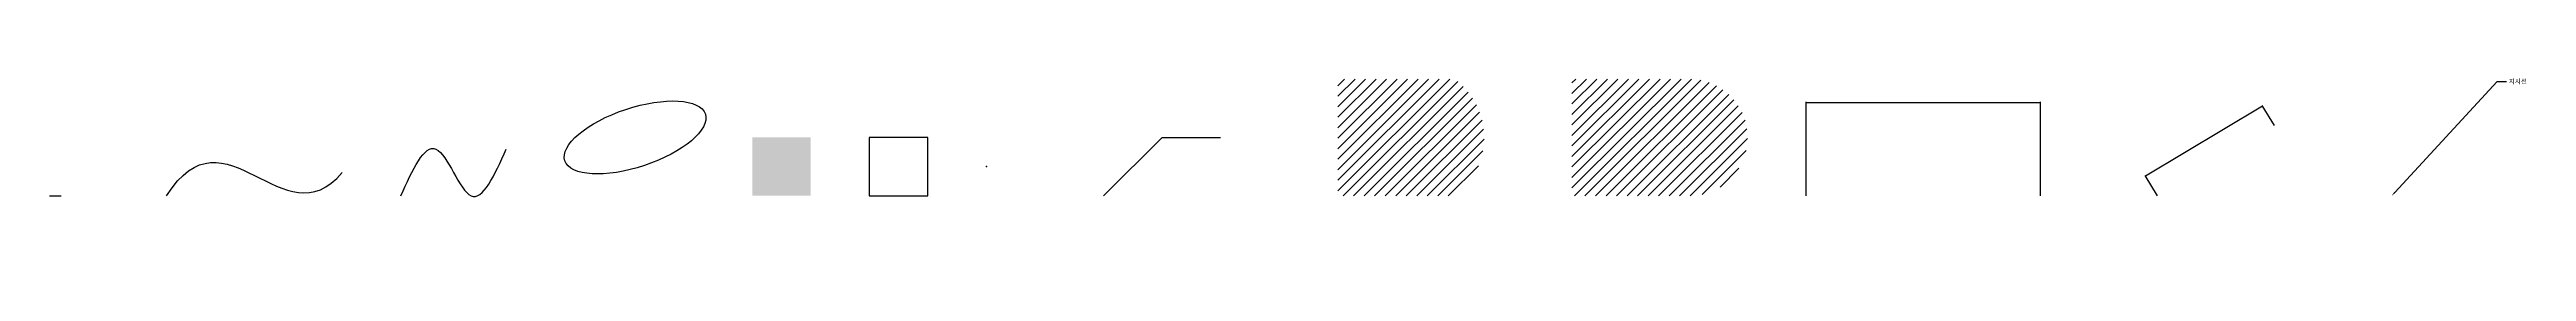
# Model space of a CAD drawing. Header units: metres. Extents: x 0 to 2115, y -40 to 101.
import ezdxf
from ezdxf import colors
from ezdxf.entities.mleader import LeaderData, LeaderLine
from ezdxf.math import Vec2, Vec3

# ---------------------------------------------------------------- set-up
doc = ezdxf.new("R2010")
doc.units = ezdxf.units.M
doc.styles.add('OpenSansCondensed-Light', font='OpenSansCondensed-Light.ttf')
doc.dimstyles.new('EZDXF', dxfattribs={"dimtxt": 0.25, "dimasz": 0.175, "dimexe": 0.375, "dimexo": 0.125, "dimgap": 0.1, "dimtad": 1, "dimlfac": 100, "dimzin": 12, "dimdsep": 46, "dimtxsty": 'OpenSansCondensed-Light', "dimblk": 'ARCHTICK', "dimcen": 2.5, "dimazin": 3, "dimtfac": 0.5, "dimtmove": 2, "dimatfit": 3, "dimarcsym": 0})

# ---------------------------------------------------------------- blocks, each defined once
blk = doc.blocks.new('_ARCHTICK')
at = {"color": 0, "linetype": 'ByBlock', "const_width": 0.15}
blk.add_lwpolyline([(-0.5, -0.5), (0.5, 0.5)], dxfattribs=at)

msp = doc.modelspace()

# ---------------------------------------------------------------- hatches: boundary and pattern name
h = msp.add_hatch()
h.set_pattern_fill('ANSI31', scale=2)
h.paths.add_polyline_path([(1100, 0), (1200, 0, 0.5), (1200, 100), (1100, 100)])
edge = h.paths.add_edge_path()
edge.add_line((1300, 0), (1400, 0))
edge.add_arc((1400, 50), 50, 270, 450)
edge.add_line((1400, 100), (1300, 100))
edge.add_line((1300, 100), (1300, 0))

# ---------------------------------------------------------------- linework, layer by layer
msp.add_line((0, 0), (10, 0))
msp.add_ellipse((500, 50), major_axis=(60, 20), ratio=0.4)
msp.add_open_spline([(100, 0), (150, 80), (200, -40), (250, 20)], degree=3)
msp.add_spline([(300, 0), (330, 40), (360, 0), (390, 40)], degree=3)
msp.add_point((800, 25))
msp.add_solid([(600, 0), (650, 0), (600, 50), (650, 50)])
msp.add_3dface([(700, 0), (750, 0), (750, 50), (700, 50)])

# ---------------------------------------------------------------- dimensions: what is measured, and where the dimension line sits
msp.add_linear_dim(base=(1500, 80), p1=(1500, 0), p2=(1700, 0), dimstyle='EZDXF').render()
msp.add_linear_dim(base=(1789.71008, 17.14986), p1=(1800, 0), p2=(1900, 60), angle=30.96375653, dimstyle='EZDXF').render()

# ---------------------------------------------------------------- leaders
msp.add_leader([(900, 0), (950, 50), (1000, 50)], dimstyle='EZDXF')
ml = msp.add_multileader_mtext('Standard')
ml.set_content('지시선')
ml.set_leader_properties(linetype='ByLayer')
ml.build(insert=Vec2(0, 0))
ctx = ml.context
ctx.base_point = Vec3(2098, 98)
notes = []
notes.append((ctx, [(0, (1, 1, 0), (2090, 98), (1, 0), 8, [(0, [(2000, 0)], 0, [])])]))
ctx.mtext.insert = Vec3(2100, 100)
for ctx, leaders in notes:
    for number, flags, end, landing, length, lines in leaders:
        leader = LeaderData()
        leader.index, (leader.has_last_leader_line, leader.has_dogleg_vector, leader.attachment_direction) = number, flags
        leader.last_leader_point, leader.dogleg_vector, leader.dogleg_length = Vec3(end), Vec3(landing), length
        for number, points, colour, breaks in lines:
            line = LeaderLine()
            line.index, line.vertices, line.color, line.breaks = number, Vec3.list(points), colors.encode_raw_color(colour), breaks
            leader.lines.append(line)
        ctx.leaders.append(leader)

doc.saveas('drawing.dxf')
